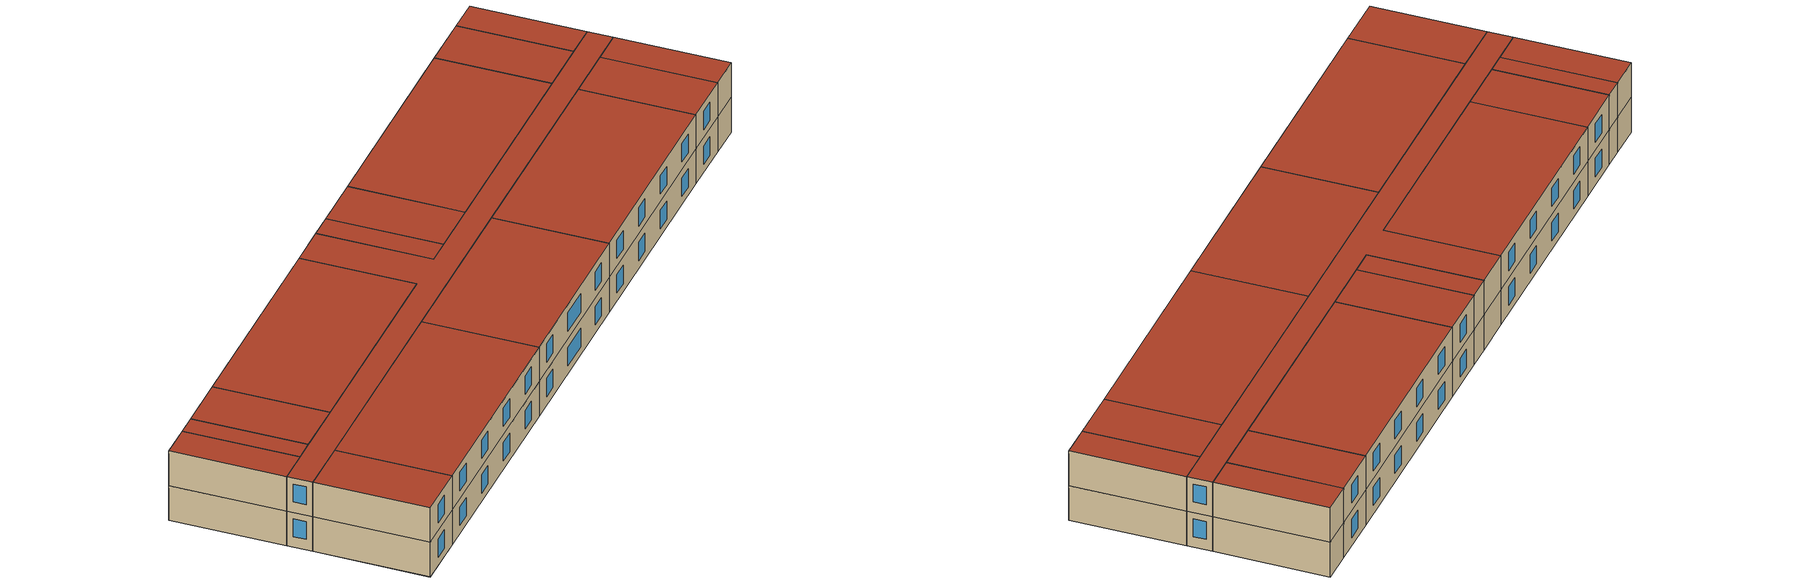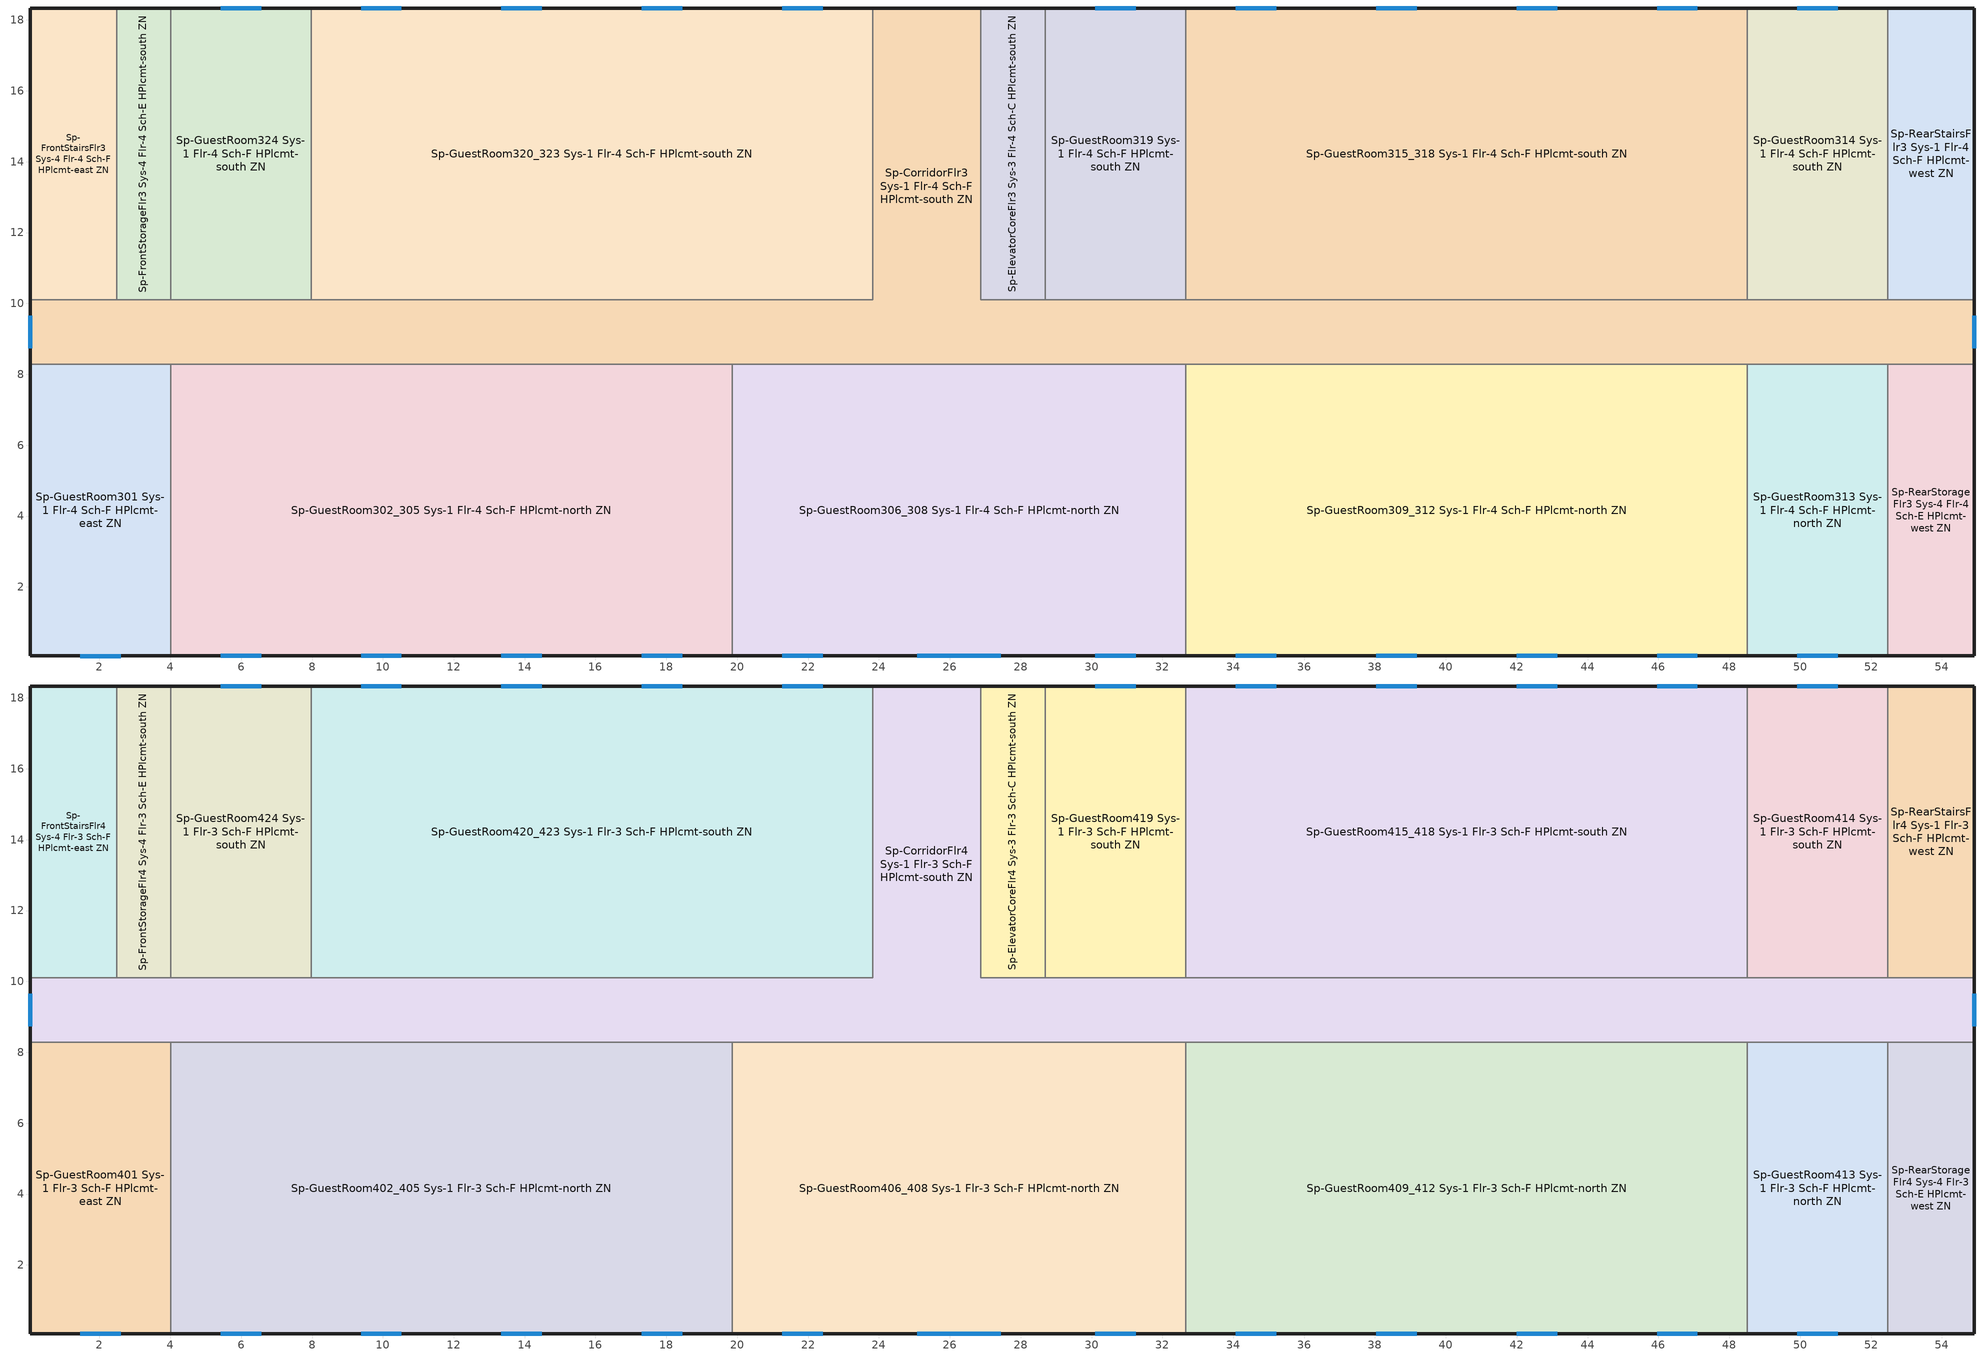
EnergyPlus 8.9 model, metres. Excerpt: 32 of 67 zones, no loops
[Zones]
Sp-CorridorFlr3 Sys-1 Flr-4 Sch-F HPlcmt-south ZN
 floor to Sp-CorridorFlr2 Sys-1 Flr-1 Sch-F HPlcmt-south ZN (Typical Interior Floor): 26.87,18.34 26.87,10.11 54.91,10.11 54.91,8.28 0.05,8.28 0.05,10.11 23.82,10.11 23.82,18.34 z6.1
 wall outside (Customized opaque construction {e6e2df6b-4ef9-4d29-8b31-d1e53eb258e2} to conductance of 0.247): 0.05,10.11 0.05,8.28 / 54.91,8.28 54.91,10.11 / 26.87,18.34 23.82,18.34 z6.1:8.84
 wall to Sp-RearStairsFlr3 Sys-1 Flr-4 Sch-F HPlcmt-west ZN (Typical Interior Wall): 54.91,10.11 52.47,10.11 z6.1:8.84
 wall to Sp-GuestRoom320_323 Sys-1 Flr-4 Sch-F HPlcmt-south ZN (Typical Interior Wall): 23.82,18.34 23.82,10.11 7.97,10.11 z6.1:8.84
 wall to Sp-GuestRoom324 Sys-1 Flr-4 Sch-F HPlcmt-south ZN (Typical Interior Wall): 7.97,10.11 4.01,10.11 z6.1:8.84
 wall to Sp-FrontStorageFlr3 Sys-4 Flr-4 Sch-E HPlcmt-south ZN (Typical Interior Wall): 4.01,10.11 2.49,10.11 z6.1:8.84
 wall to Sp-FrontStairsFlr3 Sys-4 Flr-4 Sch-F HPlcmt-east ZN (Typical Interior Wall): 2.49,10.11 0.05,10.11 z6.1:8.84
 wall to Sp-GuestRoom301 Sys-1 Flr-4 Sch-F HPlcmt-east ZN (Typical Interior Wall): 0.05,8.28 4.01,8.28 z6.1:8.84
 wall to Sp-GuestRoom302_305 Sys-1 Flr-4 Sch-F HPlcmt-north ZN (Typical Interior Wall): 4.01,8.28 19.86,8.28 z6.1:8.84
 wall to Sp-GuestRoom306_308 Sys-1 Flr-4 Sch-F HPlcmt-north ZN (Typical Interior Wall): 19.86,8.28 32.66,8.28 z6.1:8.84
 wall to Sp-GuestRoom309_312 Sys-1 Flr-4 Sch-F HPlcmt-north ZN (Typical Interior Wall): 32.66,8.28 48.51,8.28 z6.1:8.84
 wall to Sp-GuestRoom313 Sys-1 Flr-4 Sch-F HPlcmt-north ZN (Typical Interior Wall): 48.51,8.28 52.47,8.28 z6.1:8.84
 wall to Sp-RearStorageFlr3 Sys-4 Flr-4 Sch-E HPlcmt-west ZN (Typical Interior Wall): 52.47,8.28 54.91,8.28 z6.1:8.84
 wall to Sp-GuestRoom314 Sys-1 Flr-4 Sch-F HPlcmt-south ZN (Typical Interior Wall): 52.47,10.11 48.51,10.11 z6.1:8.84
 wall to Sp-GuestRoom315_318 Sys-1 Flr-4 Sch-F HPlcmt-south ZN (Typical Interior Wall): 48.51,10.11 32.66,10.11 z6.1:8.84
 wall to Sp-GuestRoom319 Sys-1 Flr-4 Sch-F HPlcmt-south ZN (Typical Interior Wall): 32.66,10.11 28.7,10.11 z6.1:8.84
 wall to Sp-ElevatorCoreFlr3 Sys-3 Flr-4 Sch-C HPlcmt-south ZN (Typical Interior Wall): 28.7,10.11 26.87,10.11 26.87,18.34 z6.1:8.84
 window (Customized Fenestration: cond=0.220 tvis=0.220 tsol=0.232): 0.05,9.66 0.05,8.73 / 54.91,8.73 54.91,9.66 z6.94:8.36
Sp-ElevatorCoreFlr3 Sys-3 Flr-4 Sch-C HPlcmt-south ZN
 floor to Sp-ElevatorCoreFlr2 Sys-3 Flr-1 Sch-C HPlcmt-south ZN (Typical Interior Floor): 28.7,18.34 28.7,10.11 26.87,10.11 26.87,18.34 z6.1
 wall outside (Customized opaque construction {e6e2df6b-4ef9-4d29-8b31-d1e53eb258e2} to conductance of 0.247): 28.7,18.34 26.87,18.34 z6.1:8.84
 wall to Sp-GuestRoom319 Sys-1 Flr-4 Sch-F HPlcmt-south ZN (Typical Interior Wall): 28.7,10.11 28.7,18.34 z6.1:8.84
Sp-FrontStairsFlr3 Sys-4 Flr-4 Sch-F HPlcmt-east ZN
 floor to Sp-FrontStairsFlr2 Sys-4 Flr-1 Sch-F HPlcmt-east ZN (Typical Interior Floor): 2.49,18.34 2.49,10.11 0.05,10.11 0.05,18.34 z6.1
 wall outside (Customized opaque construction {e6e2df6b-4ef9-4d29-8b31-d1e53eb258e2} to conductance of 0.247): 2.49,18.34 0.05,18.34 0.05,10.11 z6.1:8.84
 wall to Sp-FrontStorageFlr3 Sys-4 Flr-4 Sch-E HPlcmt-south ZN (Typical Interior Wall): 2.49,10.11 2.49,18.34 z6.1:8.84
Sp-FrontStorageFlr3 Sys-4 Flr-4 Sch-E HPlcmt-south ZN
 floor to Sp-FrontStorageFlr2 Sys-4 Flr-1 Sch-E HPlcmt-south ZN (Typical Interior Floor): 4.01,18.34 4.01,10.11 2.49,10.11 2.49,18.34 z6.1
 wall outside (Customized opaque construction {e6e2df6b-4ef9-4d29-8b31-d1e53eb258e2} to conductance of 0.247): 4.01,18.34 2.49,18.34 z6.1:8.84
 wall to Sp-GuestRoom324 Sys-1 Flr-4 Sch-F HPlcmt-south ZN (Typical Interior Wall): 4.01,10.11 4.01,18.34 z6.1:8.84
Sp-GuestRoom301 Sys-1 Flr-4 Sch-F HPlcmt-east ZN
 floor to Sp-GuestRoom201 Sys-1 Flr-1 Sch-F HPlcmt-east ZN (Typical Interior Floor): 4.01,8.28 4.01,0.05 0.05,0.05 0.05,8.28 z6.1
 wall outside (Customized opaque construction {e6e2df6b-4ef9-4d29-8b31-d1e53eb258e2} to conductance of 0.247): 0.05,8.28 0.05,0.05 4.01,0.05 z6.1:8.84
 wall to Sp-GuestRoom302_305 Sys-1 Flr-4 Sch-F HPlcmt-north ZN (Typical Interior Wall): 4.01,0.05 4.01,8.28 z6.1:8.84
 window (Customized Fenestration: cond=0.220 tvis=0.220 tsol=0.232): 1.46,0.05 2.6,0.05 z6.75:8.19
Sp-GuestRoom302_305 Sys-1 Flr-4 Sch-F HPlcmt-north ZN
 floor to Sp-GuestRoom202_205 Sys-1 Flr-1 Sch-F HPlcmt-north ZN (Typical Interior Floor): 19.86,8.28 19.86,0.05 4.01,0.05 4.01,8.28 z6.1
 wall outside (Customized opaque construction {e6e2df6b-4ef9-4d29-8b31-d1e53eb258e2} to conductance of 0.247): 4.01,0.05 19.86,0.05 z6.1:8.84
 wall to Sp-GuestRoom306_308 Sys-1 Flr-4 Sch-F HPlcmt-north ZN (Typical Interior Wall): 19.86,0.05 19.86,8.28 z6.1:8.84
 window (Customized Fenestration: cond=0.220 tvis=0.220 tsol=0.232): 5.42,0.05 6.56,0.05 / 9.39,0.05 10.52,0.05 / 13.35,0.05 14.49,0.05 / 17.31,0.05 18.45,0.05 z6.75:8.19
Sp-GuestRoom306_308 Sys-1 Flr-4 Sch-F HPlcmt-north ZN
 floor to Sp-GuestRoom206_208 Sys-1 Flr-1 Sch-F HPlcmt-north ZN (Typical Interior Floor): 32.66,8.28 32.66,0.05 19.86,0.05 19.86,8.28 z6.1
 wall outside (Customized opaque construction {e6e2df6b-4ef9-4d29-8b31-d1e53eb258e2} to conductance of 0.247): 19.86,0.05 32.66,0.05 z6.1:8.84
 wall to Sp-GuestRoom309_312 Sys-1 Flr-4 Sch-F HPlcmt-north ZN (Typical Interior Wall): 32.66,0.05 32.66,8.28 z6.1:8.84
 window (Customized Fenestration: cond=0.220 tvis=0.220 tsol=0.232): 21.27,0.05 22.41,0.05 / 25.08,0.05 27.44,0.05 / 30.11,0.05 31.25,0.05 z6.75:8.19
Sp-GuestRoom309_312 Sys-1 Flr-4 Sch-F HPlcmt-north ZN
 floor to Sp-GuestRoom209_212 Sys-1 Flr-1 Sch-F HPlcmt-north ZN (Typical Interior Floor): 48.51,8.28 48.51,0.05 32.66,0.05 32.66,8.28 z6.1
 wall outside (Customized opaque construction {e6e2df6b-4ef9-4d29-8b31-d1e53eb258e2} to conductance of 0.247): 32.66,0.05 48.51,0.05 z6.1:8.84
 wall to Sp-GuestRoom313 Sys-1 Flr-4 Sch-F HPlcmt-north ZN (Typical Interior Wall): 48.51,0.05 48.51,8.28 z6.1:8.84
 window (Customized Fenestration: cond=0.220 tvis=0.220 tsol=0.232): 34.07,0.05 35.21,0.05 / 38.04,0.05 39.18,0.05 / 42,0.05 43.14,0.05 / 45.96,0.05 47.1,0.05 z6.75:8.19
Sp-GuestRoom313 Sys-1 Flr-4 Sch-F HPlcmt-north ZN
 floor to Sp-GuestRoom213 Sys-1 Flr-1 Sch-F HPlcmt-north ZN (Typical Interior Floor): 52.47,8.28 52.47,0.05 48.51,0.05 48.51,8.28 z6.1
 wall outside (Customized opaque construction {e6e2df6b-4ef9-4d29-8b31-d1e53eb258e2} to conductance of 0.247): 48.51,0.05 52.47,0.05 z6.1:8.84
 wall to Sp-RearStorageFlr3 Sys-4 Flr-4 Sch-E HPlcmt-west ZN (Typical Interior Wall): 52.47,0.05 52.47,8.28 z6.1:8.84
 window (Customized Fenestration: cond=0.220 tvis=0.220 tsol=0.232): 49.92,0.05 51.06,0.05 z6.75:8.19
Sp-GuestRoom314 Sys-1 Flr-4 Sch-F HPlcmt-south ZN
 floor to Sp-GuestRoom214 Sys-1 Flr-1 Sch-F HPlcmt-south ZN (Typical Interior Floor): 52.47,18.34 52.47,10.11 48.51,10.11 48.51,18.34 z6.1
 wall outside (Customized opaque construction {e6e2df6b-4ef9-4d29-8b31-d1e53eb258e2} to conductance of 0.247): 52.47,18.34 48.51,18.34 z6.1:8.84
 wall to Sp-RearStairsFlr3 Sys-1 Flr-4 Sch-F HPlcmt-west ZN (Typical Interior Wall): 52.47,10.11 52.47,18.34 z6.1:8.84
 wall to Sp-GuestRoom315_318 Sys-1 Flr-4 Sch-F HPlcmt-south ZN (Typical Interior Wall): 48.51,18.34 48.51,10.11 z6.1:8.84
 window (Customized Fenestration: cond=0.220 tvis=0.220 tsol=0.232): 51.06,18.34 49.92,18.34 z6.75:8.19
Sp-GuestRoom315_318 Sys-1 Flr-4 Sch-F HPlcmt-south ZN
 floor to Sp-GuestRoom215_218 Sys-1 Flr-1 Sch-F HPlcmt-south ZN (Typical Interior Floor): 48.51,18.34 48.51,10.11 32.66,10.11 32.66,18.34 z6.1
 wall outside (Customized opaque construction {e6e2df6b-4ef9-4d29-8b31-d1e53eb258e2} to conductance of 0.247): 48.51,18.34 32.66,18.34 z6.1:8.84
 wall to Sp-GuestRoom319 Sys-1 Flr-4 Sch-F HPlcmt-south ZN (Typical Interior Wall): 32.66,18.34 32.66,10.11 z6.1:8.84
 window (Customized Fenestration: cond=0.220 tvis=0.220 tsol=0.232): 47.1,18.34 45.96,18.34 / 43.14,18.34 42,18.34 / 39.18,18.34 38.04,18.34 / 35.21,18.34 34.07,18.34 z6.75:8.19
Sp-GuestRoom319 Sys-1 Flr-4 Sch-F HPlcmt-south ZN
 floor to Sp-GuestRoom219 Sys-1 Flr-1 Sch-F HPlcmt-south ZN (Typical Interior Floor): 32.66,18.34 32.66,10.11 28.7,10.11 28.7,18.34 z6.1
 wall outside (Customized opaque construction {e6e2df6b-4ef9-4d29-8b31-d1e53eb258e2} to conductance of 0.247): 32.66,18.34 28.7,18.34 z6.1:8.84
 window (Customized Fenestration: cond=0.220 tvis=0.220 tsol=0.232): 31.25,18.34 30.11,18.34 z6.75:8.19
Sp-GuestRoom320_323 Sys-1 Flr-4 Sch-F HPlcmt-south ZN
 floor to Sp-GuestRoom220_223 Sys-1 Flr-1 Sch-F HPlcmt-south ZN (Typical Interior Floor): 23.82,18.34 23.82,10.11 7.97,10.11 7.97,18.34 z6.1
 wall outside (Customized opaque construction {e6e2df6b-4ef9-4d29-8b31-d1e53eb258e2} to conductance of 0.247): 23.82,18.34 7.97,18.34 z6.1:8.84
 wall to Sp-GuestRoom324 Sys-1 Flr-4 Sch-F HPlcmt-south ZN (Typical Interior Wall): 7.97,18.34 7.97,10.11 z6.1:8.84
 window (Customized Fenestration: cond=0.220 tvis=0.220 tsol=0.232): 22.41,18.34 21.27,18.34 / 18.45,18.34 17.31,18.34 / 14.49,18.34 13.35,18.34 / 10.52,18.34 9.39,18.34 z6.75:8.19
Sp-GuestRoom324 Sys-1 Flr-4 Sch-F HPlcmt-south ZN
 floor to Sp-GuestRoom224 Sys-1 Flr-1 Sch-F HPlcmt-south ZN (Typical Interior Floor): 7.97,18.34 7.97,10.11 4.01,10.11 4.01,18.34 z6.1
 wall outside (Customized opaque construction {e6e2df6b-4ef9-4d29-8b31-d1e53eb258e2} to conductance of 0.247): 7.97,18.34 4.01,18.34 z6.1:8.84
 window (Customized Fenestration: cond=0.220 tvis=0.220 tsol=0.232): 6.56,18.34 5.42,18.34 z6.75:8.19
Sp-RearStairsFlr3 Sys-1 Flr-4 Sch-F HPlcmt-west ZN
 floor to Sp-RearStairsFlr2 Sys-1 Flr-1 Sch-F HPlcmt-west ZN (Typical Interior Floor): 54.91,18.34 54.91,10.11 52.47,10.11 52.47,18.34 z6.1
 wall outside (Customized opaque construction {e6e2df6b-4ef9-4d29-8b31-d1e53eb258e2} to conductance of 0.247): 54.91,10.11 54.91,18.34 52.47,18.34 z6.1:8.84
Sp-RearStorageFlr3 Sys-4 Flr-4 Sch-E HPlcmt-west ZN
 floor to Sp-RearStorageFlr2 Sys-4 Flr-1 Sch-E HPlcmt-west ZN (Typical Interior Floor): 54.91,8.28 54.91,0.05 52.47,0.05 52.47,8.28 z6.1
 wall outside (Customized opaque construction {e6e2df6b-4ef9-4d29-8b31-d1e53eb258e2} to conductance of 0.247): 52.47,0.05 54.91,0.05 54.91,8.28 z6.1:8.84
Sp-CorridorFlr4 Sys-1 Flr-3 Sch-F HPlcmt-south ZN
 floor to Sp-CorridorFlr3 Sys-1 Flr-4 Sch-F HPlcmt-south ZN (Typical Interior Floor): 26.87,18.34 26.87,10.11 54.91,10.11 54.91,8.28 0.05,8.28 0.05,10.11 23.82,10.11 23.82,18.34 z8.84
 wall outside (Customized opaque construction {e6e2df6b-4ef9-4d29-8b31-d1e53eb258e2} to conductance of 0.247): 0.05,10.11 0.05,8.28 / 54.91,8.28 54.91,10.11 / 26.87,18.34 23.82,18.34 z8.84:11.58
 wall to Sp-RearStairsFlr4 Sys-1 Flr-3 Sch-F HPlcmt-west ZN (Typical Interior Wall): 54.91,10.11 52.47,10.11 z8.84:11.58
 wall to Sp-GuestRoom420_423 Sys-1 Flr-3 Sch-F HPlcmt-south ZN (Typical Interior Wall): 23.82,18.34 23.82,10.11 7.97,10.11 z8.84:11.58
 wall to Sp-GuestRoom424 Sys-1 Flr-3 Sch-F HPlcmt-south ZN (Typical Interior Wall): 7.97,10.11 4.01,10.11 z8.84:11.58
 wall to Sp-FrontStorageFlr4 Sys-4 Flr-3 Sch-E HPlcmt-south ZN (Typical Interior Wall): 4.01,10.11 2.49,10.11 z8.84:11.58
 wall to Sp-FrontStairsFlr4 Sys-4 Flr-3 Sch-F HPlcmt-east ZN (Typical Interior Wall): 2.49,10.11 0.05,10.11 z8.84:11.58
 wall to Sp-GuestRoom401 Sys-1 Flr-3 Sch-F HPlcmt-east ZN (Typical Interior Wall): 0.05,8.28 4.01,8.28 z8.84:11.58
 wall to Sp-GuestRoom402_405 Sys-1 Flr-3 Sch-F HPlcmt-north ZN (Typical Interior Wall): 4.01,8.28 19.86,8.28 z8.84:11.58
 wall to Sp-GuestRoom406_408 Sys-1 Flr-3 Sch-F HPlcmt-north ZN (Typical Interior Wall): 19.86,8.28 32.66,8.28 z8.84:11.58
 wall to Sp-GuestRoom409_412 Sys-1 Flr-3 Sch-F HPlcmt-north ZN (Typical Interior Wall): 32.66,8.28 48.51,8.28 z8.84:11.58
 wall to Sp-GuestRoom413 Sys-1 Flr-3 Sch-F HPlcmt-north ZN (Typical Interior Wall): 48.51,8.28 52.47,8.28 z8.84:11.58
 wall to Sp-RearStorageFlr4 Sys-4 Flr-3 Sch-E HPlcmt-west ZN (Typical Interior Wall): 52.47,8.28 54.91,8.28 z8.84:11.58
 wall to Sp-GuestRoom414 Sys-1 Flr-3 Sch-F HPlcmt-south ZN (Typical Interior Wall): 52.47,10.11 48.51,10.11 z8.84:11.58
 wall to Sp-GuestRoom415_418 Sys-1 Flr-3 Sch-F HPlcmt-south ZN (Typical Interior Wall): 48.51,10.11 32.66,10.11 z8.84:11.58
 wall to Sp-GuestRoom419 Sys-1 Flr-3 Sch-F HPlcmt-south ZN (Typical Interior Wall): 32.66,10.11 28.7,10.11 z8.84:11.58
 wall to Sp-ElevatorCoreFlr4 Sys-3 Flr-3 Sch-C HPlcmt-south ZN (Typical Interior Wall): 28.7,10.11 26.87,10.11 26.87,18.34 z8.84:11.58
 window (Customized Fenestration: cond=0.220 tvis=0.220 tsol=0.232): 0.05,9.66 0.05,8.73 / 54.91,8.73 54.91,9.66 z9.68:11.1
 roof outside (Customized opaque construction {d01e7451-8476-493e-bf15-f30236d424ad} to conductance of 0.183): 54.91,8.28 54.91,10.11 26.87,10.11 26.87,18.34 23.82,18.34 23.82,10.11 0.05,10.11 0.05,8.28 z11.58
Sp-ElevatorCoreFlr4 Sys-3 Flr-3 Sch-C HPlcmt-south ZN
 floor to Sp-ElevatorCoreFlr3 Sys-3 Flr-4 Sch-C HPlcmt-south ZN (Typical Interior Floor): 28.7,18.34 28.7,10.11 26.87,10.11 26.87,18.34 z8.84
 wall outside (Customized opaque construction {e6e2df6b-4ef9-4d29-8b31-d1e53eb258e2} to conductance of 0.247): 28.7,18.34 26.87,18.34 z8.84:11.58
 wall to Sp-GuestRoom419 Sys-1 Flr-3 Sch-F HPlcmt-south ZN (Typical Interior Wall): 28.7,10.11 28.7,18.34 z8.84:11.58
 roof outside (Customized opaque construction {d01e7451-8476-493e-bf15-f30236d424ad} to conductance of 0.183): 28.7,10.11 28.7,18.34 26.87,18.34 26.87,10.11 z11.58
Sp-FrontStairsFlr4 Sys-4 Flr-3 Sch-F HPlcmt-east ZN
 floor to Sp-FrontStairsFlr3 Sys-4 Flr-4 Sch-F HPlcmt-east ZN (Typical Interior Floor): 2.49,18.34 2.49,10.11 0.05,10.11 0.05,18.34 z8.84
 wall outside (Customized opaque construction {e6e2df6b-4ef9-4d29-8b31-d1e53eb258e2} to conductance of 0.247): 2.49,18.34 0.05,18.34 0.05,10.11 z8.84:11.58
 wall to Sp-FrontStorageFlr4 Sys-4 Flr-3 Sch-E HPlcmt-south ZN (Typical Interior Wall): 2.49,10.11 2.49,18.34 z8.84:11.58
 roof outside (Customized opaque construction {d01e7451-8476-493e-bf15-f30236d424ad} to conductance of 0.183): 2.49,10.11 2.49,18.34 0.05,18.34 0.05,10.11 z11.58
Sp-FrontStorageFlr4 Sys-4 Flr-3 Sch-E HPlcmt-south ZN
 floor to Sp-FrontStorageFlr3 Sys-4 Flr-4 Sch-E HPlcmt-south ZN (Typical Interior Floor): 4.01,18.34 4.01,10.11 2.49,10.11 2.49,18.34 z8.84
 wall outside (Customized opaque construction {e6e2df6b-4ef9-4d29-8b31-d1e53eb258e2} to conductance of 0.247): 4.01,18.34 2.49,18.34 z8.84:11.58
 wall to Sp-GuestRoom424 Sys-1 Flr-3 Sch-F HPlcmt-south ZN (Typical Interior Wall): 4.01,10.11 4.01,18.34 z8.84:11.58
 roof outside (Customized opaque construction {d01e7451-8476-493e-bf15-f30236d424ad} to conductance of 0.183): 4.01,10.11 4.01,18.34 2.49,18.34 2.49,10.11 z11.58
Sp-GuestRoom401 Sys-1 Flr-3 Sch-F HPlcmt-east ZN
 floor to Sp-GuestRoom301 Sys-1 Flr-4 Sch-F HPlcmt-east ZN (Typical Interior Floor): 4.01,8.28 4.01,0.05 0.05,0.05 0.05,8.28 z8.84
 wall outside (Customized opaque construction {e6e2df6b-4ef9-4d29-8b31-d1e53eb258e2} to conductance of 0.247): 0.05,8.28 0.05,0.05 4.01,0.05 z8.84:11.58
 wall to Sp-GuestRoom402_405 Sys-1 Flr-3 Sch-F HPlcmt-north ZN (Typical Interior Wall): 4.01,0.05 4.01,8.28 z8.84:11.58
 window (Customized Fenestration: cond=0.220 tvis=0.220 tsol=0.232): 1.46,0.05 2.6,0.05 z9.49:10.93
 roof outside (Customized opaque construction {d01e7451-8476-493e-bf15-f30236d424ad} to conductance of 0.183): 4.01,0.05 4.01,8.28 0.05,8.28 0.05,0.05 z11.58
Sp-GuestRoom402_405 Sys-1 Flr-3 Sch-F HPlcmt-north ZN
 floor to Sp-GuestRoom302_305 Sys-1 Flr-4 Sch-F HPlcmt-north ZN (Typical Interior Floor): 19.86,8.28 19.86,0.05 4.01,0.05 4.01,8.28 z8.84
 wall outside (Customized opaque construction {e6e2df6b-4ef9-4d29-8b31-d1e53eb258e2} to conductance of 0.247): 4.01,0.05 19.86,0.05 z8.84:11.58
 wall to Sp-GuestRoom406_408 Sys-1 Flr-3 Sch-F HPlcmt-north ZN (Typical Interior Wall): 19.86,0.05 19.86,8.28 z8.84:11.58
 window (Customized Fenestration: cond=0.220 tvis=0.220 tsol=0.232): 5.42,0.05 6.56,0.05 / 9.39,0.05 10.52,0.05 / 13.35,0.05 14.49,0.05 / 17.31,0.05 18.45,0.05 z9.49:10.93
 roof outside (Customized opaque construction {d01e7451-8476-493e-bf15-f30236d424ad} to conductance of 0.183): 19.86,0.05 19.86,8.28 4.01,8.28 4.01,0.05 z11.58
Sp-GuestRoom406_408 Sys-1 Flr-3 Sch-F HPlcmt-north ZN
 floor to Sp-GuestRoom306_308 Sys-1 Flr-4 Sch-F HPlcmt-north ZN (Typical Interior Floor): 32.66,8.28 32.66,0.05 19.86,0.05 19.86,8.28 z8.84
 wall outside (Customized opaque construction {e6e2df6b-4ef9-4d29-8b31-d1e53eb258e2} to conductance of 0.247): 19.86,0.05 32.66,0.05 z8.84:11.58
 wall to Sp-GuestRoom409_412 Sys-1 Flr-3 Sch-F HPlcmt-north ZN (Typical Interior Wall): 32.66,0.05 32.66,8.28 z8.84:11.58
 window (Customized Fenestration: cond=0.220 tvis=0.220 tsol=0.232): 21.27,0.05 22.41,0.05 / 30.11,0.05 31.25,0.05 / 25.08,0.05 27.44,0.05 z9.49:10.93
 roof outside (Customized opaque construction {d01e7451-8476-493e-bf15-f30236d424ad} to conductance of 0.183): 32.66,0.05 32.66,8.28 19.86,8.28 19.86,0.05 z11.58
Sp-GuestRoom409_412 Sys-1 Flr-3 Sch-F HPlcmt-north ZN
 floor to Sp-GuestRoom309_312 Sys-1 Flr-4 Sch-F HPlcmt-north ZN (Typical Interior Floor): 48.51,8.28 48.51,0.05 32.66,0.05 32.66,8.28 z8.84
 wall outside (Customized opaque construction {e6e2df6b-4ef9-4d29-8b31-d1e53eb258e2} to conductance of 0.247): 32.66,0.05 48.51,0.05 z8.84:11.58
 wall to Sp-GuestRoom413 Sys-1 Flr-3 Sch-F HPlcmt-north ZN (Typical Interior Wall): 48.51,0.05 48.51,8.28 z8.84:11.58
 window (Customized Fenestration: cond=0.220 tvis=0.220 tsol=0.232): 34.07,0.05 35.21,0.05 / 38.04,0.05 39.18,0.05 / 42,0.05 43.14,0.05 / 45.96,0.05 47.1,0.05 z9.49:10.93
 roof outside (Customized opaque construction {d01e7451-8476-493e-bf15-f30236d424ad} to conductance of 0.183): 48.51,0.05 48.51,8.28 32.66,8.28 32.66,0.05 z11.58
Sp-GuestRoom413 Sys-1 Flr-3 Sch-F HPlcmt-north ZN
 floor to Sp-GuestRoom313 Sys-1 Flr-4 Sch-F HPlcmt-north ZN (Typical Interior Floor): 52.47,8.28 52.47,0.05 48.51,0.05 48.51,8.28 z8.84
 wall outside (Customized opaque construction {e6e2df6b-4ef9-4d29-8b31-d1e53eb258e2} to conductance of 0.247): 48.51,0.05 52.47,0.05 z8.84:11.58
 wall to Sp-RearStorageFlr4 Sys-4 Flr-3 Sch-E HPlcmt-west ZN (Typical Interior Wall): 52.47,0.05 52.47,8.28 z8.84:11.58
 window (Customized Fenestration: cond=0.220 tvis=0.220 tsol=0.232): 49.92,0.05 51.06,0.05 z9.49:10.93
 roof outside (Customized opaque construction {d01e7451-8476-493e-bf15-f30236d424ad} to conductance of 0.183): 52.47,0.05 52.47,8.28 48.51,8.28 48.51,0.05 z11.58
Sp-GuestRoom414 Sys-1 Flr-3 Sch-F HPlcmt-south ZN
 floor to Sp-GuestRoom314 Sys-1 Flr-4 Sch-F HPlcmt-south ZN (Typical Interior Floor): 52.47,18.34 52.47,10.11 48.51,10.11 48.51,18.34 z8.84
 wall outside (Customized opaque construction {e6e2df6b-4ef9-4d29-8b31-d1e53eb258e2} to conductance of 0.247): 52.47,18.34 48.51,18.34 z8.84:11.58
 wall to Sp-RearStairsFlr4 Sys-1 Flr-3 Sch-F HPlcmt-west ZN (Typical Interior Wall): 52.47,10.11 52.47,18.34 z8.84:11.58
 wall to Sp-GuestRoom415_418 Sys-1 Flr-3 Sch-F HPlcmt-south ZN (Typical Interior Wall): 48.51,18.34 48.51,10.11 z8.84:11.58
 window (Customized Fenestration: cond=0.220 tvis=0.220 tsol=0.232): 51.06,18.34 49.92,18.34 z9.49:10.93
 roof outside (Customized opaque construction {d01e7451-8476-493e-bf15-f30236d424ad} to conductance of 0.183): 52.47,10.11 52.47,18.34 48.51,18.34 48.51,10.11 z11.58
Sp-GuestRoom415_418 Sys-1 Flr-3 Sch-F HPlcmt-south ZN
 floor to Sp-GuestRoom315_318 Sys-1 Flr-4 Sch-F HPlcmt-south ZN (Typical Interior Floor): 48.51,18.34 48.51,10.11 32.66,10.11 32.66,18.34 z8.84
 wall outside (Customized opaque construction {e6e2df6b-4ef9-4d29-8b31-d1e53eb258e2} to conductance of 0.247): 48.51,18.34 32.66,18.34 z8.84:11.58
 wall to Sp-GuestRoom419 Sys-1 Flr-3 Sch-F HPlcmt-south ZN (Typical Interior Wall): 32.66,18.34 32.66,10.11 z8.84:11.58
 window (Customized Fenestration: cond=0.220 tvis=0.220 tsol=0.232): 47.1,18.34 45.96,18.34 / 43.14,18.34 42,18.34 / 39.18,18.34 38.04,18.34 / 35.21,18.34 34.07,18.34 z9.49:10.93
 roof outside (Customized opaque construction {d01e7451-8476-493e-bf15-f30236d424ad} to conductance of 0.183): 48.51,10.11 48.51,18.34 32.66,18.34 32.66,10.11 z11.58
Sp-GuestRoom419 Sys-1 Flr-3 Sch-F HPlcmt-south ZN
 floor to Sp-GuestRoom319 Sys-1 Flr-4 Sch-F HPlcmt-south ZN (Typical Interior Floor): 32.66,18.34 32.66,10.11 28.7,10.11 28.7,18.34 z8.84
 wall outside (Customized opaque construction {e6e2df6b-4ef9-4d29-8b31-d1e53eb258e2} to conductance of 0.247): 32.66,18.34 28.7,18.34 z8.84:11.58
 window (Customized Fenestration: cond=0.220 tvis=0.220 tsol=0.232): 31.25,18.34 30.11,18.34 z9.49:10.93
 roof outside (Customized opaque construction {d01e7451-8476-493e-bf15-f30236d424ad} to conductance of 0.183): 32.66,10.11 32.66,18.34 28.7,18.34 28.7,10.11 z11.58
Sp-GuestRoom420_423 Sys-1 Flr-3 Sch-F HPlcmt-south ZN
 floor to Sp-GuestRoom320_323 Sys-1 Flr-4 Sch-F HPlcmt-south ZN (Typical Interior Floor): 23.82,18.34 23.82,10.11 7.97,10.11 7.97,18.34 z8.84
 wall outside (Customized opaque construction {e6e2df6b-4ef9-4d29-8b31-d1e53eb258e2} to conductance of 0.247): 23.82,18.34 7.97,18.34 z8.84:11.58
 wall to Sp-GuestRoom424 Sys-1 Flr-3 Sch-F HPlcmt-south ZN (Typical Interior Wall): 7.97,18.34 7.97,10.11 z8.84:11.58
 window (Customized Fenestration: cond=0.220 tvis=0.220 tsol=0.232): 22.41,18.34 21.27,18.34 / 18.45,18.34 17.31,18.34 / 14.49,18.34 13.35,18.34 / 10.52,18.34 9.39,18.34 z9.49:10.93
 roof outside (Customized opaque construction {d01e7451-8476-493e-bf15-f30236d424ad} to conductance of 0.183): 23.82,10.11 23.82,18.34 7.97,18.34 7.97,10.11 z11.58
Sp-GuestRoom424 Sys-1 Flr-3 Sch-F HPlcmt-south ZN
 floor to Sp-GuestRoom324 Sys-1 Flr-4 Sch-F HPlcmt-south ZN (Typical Interior Floor): 7.97,18.34 7.97,10.11 4.01,10.11 4.01,18.34 z8.84
 wall outside (Customized opaque construction {e6e2df6b-4ef9-4d29-8b31-d1e53eb258e2} to conductance of 0.247): 7.97,18.34 4.01,18.34 z8.84:11.58
 window (Customized Fenestration: cond=0.220 tvis=0.220 tsol=0.232): 6.56,18.34 5.42,18.34 z9.49:10.93
 roof outside (Customized opaque construction {d01e7451-8476-493e-bf15-f30236d424ad} to conductance of 0.183): 7.97,10.11 7.97,18.34 4.01,18.34 4.01,10.11 z11.58
Sp-RearStairsFlr4 Sys-1 Flr-3 Sch-F HPlcmt-west ZN
 floor to Sp-RearStairsFlr3 Sys-1 Flr-4 Sch-F HPlcmt-west ZN (Typical Interior Floor): 54.91,18.34 54.91,10.11 52.47,10.11 52.47,18.34 z8.84
 wall outside (Customized opaque construction {e6e2df6b-4ef9-4d29-8b31-d1e53eb258e2} to conductance of 0.247): 54.91,10.11 54.91,18.34 52.47,18.34 z8.84:11.58
 roof outside (Customized opaque construction {d01e7451-8476-493e-bf15-f30236d424ad} to conductance of 0.183): 54.91,10.11 54.91,18.34 52.47,18.34 52.47,10.11 z11.58
Sp-RearStorageFlr4 Sys-4 Flr-3 Sch-E HPlcmt-west ZN
 floor to Sp-RearStorageFlr3 Sys-4 Flr-4 Sch-E HPlcmt-west ZN (Typical Interior Floor): 54.91,8.28 54.91,0.05 52.47,0.05 52.47,8.28 z8.84
 wall outside (Customized opaque construction {e6e2df6b-4ef9-4d29-8b31-d1e53eb258e2} to conductance of 0.247): 52.47,0.05 54.91,0.05 54.91,8.28 z8.84:11.58
 roof outside (Customized opaque construction {d01e7451-8476-493e-bf15-f30236d424ad} to conductance of 0.183): 54.91,0.05 54.91,8.28 52.47,8.28 52.47,0.05 z11.58
[Building]
NECB 2011-SmallHotel-NECB HDD Method-CAN_PQ_Montreal.Intl.AP.716270_CWEC.epw created: 2017-06-30 16:45:23 +0000: North Axis {deg}=180; Terrain=Suburbs; Loads Convergence Tolerance Value=0.04; Temperature Convergence Tolerance Value {deltaC}=0.4; Solar Distribution=FullExterior; Maximum Number of Warmup Days=25; Minimum Number of Warmup Days=6
[Site:Location]
Montreal-Trudeau Intl AP: Latitude {deg}=45.471; Longitude {deg}=-73.741; Time Zone {hr}=-5; Elevation {m}=36
[SizingPeriod:DesignDay] Day of Month=21; Dry-Bulb Temperature Range Modifier Type=DefaultMultipliers; Humidity Condition Type=Wetbulb; Barometric Pressure {Pa}=100893; Rain Indicator=No; Snow Indicator=No; Daylight Saving Time Indicator=No
Name | Month | Day Type | Maximum Dry-Bulb Temperature {C} | Daily Dry-Bulb Temperature Range {deltaC} | Wetbulb or DewPoint at Maximum Dry-Bulb {C} | Wind Speed {m/s} | Wind Direction {deg} | Solar Model Indicator | ASHRAE Clear Sky Optical Depth for Beam Irradiance (taub) | ASHRAE Clear Sky Optical Depth for Diffuse Irradiance (taud) | Sky Clearness
Montreal Int'l Ann Clg .4% Condns DB=>MWB | 7 | SummerDesignDay | 30 | 9.3 | 22.1 | 4.9 | 220 | ASHRAETau | 0.465 | 1.966
Montreal Int'l Ann Clg .4% Condns WB=>MDB | 7 | SummerDesignDay | 28.1 | 9.3 | 23.2 | 4.9 | 220 | ASHRAETau | 0.465 | 1.966
Montreal Int'l Ann Htg 99.6% Condns DB | 1 | WinterDesignDay | -23.7 | 0 | -23.7 | 3.9 | 260 | ASHRAEClearSky |  |  | 0
[Site:GroundTemperature:BuildingSurface]
19.527, 19.502, 19.536, 19.598, 20.002, 21.64, 22.225, 22.375, 21.449, 20.121, 19.802, 19.633
[Site:WaterMainsTemperature]
Calculation Method=Correlation; Annual Average Outdoor Air Temperature {C}=6.25; Maximum Difference In Monthly Average Outdoor Air Temperatures {deltaC}=30.2
[Material] Thermal Absorptance=0.9
Name | Roughness | Thickness {m} | Conductivity {W/m-K} | Density {kg/m3} | Specific Heat {J/kg-K} | Solar Absorptance | Visible Absorptance
1/2IN Gypsum 1 | Smooth | 0.0127 | 0.16 | 784.9 | 830 | 0.4 | 0.4
100mm Normalweight concrete floor | MediumSmooth | 0.1016 | 2.31 | 2322 | 832 | 0.7 | 0.7
1IN Stucco 1 | Smooth | 0.0253 | 0.6918 | 1858 | 837 | 0.7 | 0.92
8IN CONCRETE HW RefBldg 1 | Rough | 0.2032 | 1.311 | 2240 | 836.8 | 0.7 | 0.7
G01 13mm gypsum board | Smooth | 0.0127 | 0.16 | 800 | 1090 | 0.7 | 0.5
Metal Roof Surface 1 | Smooth | 0.0008 | 45.28 | 7824 | 500 | 0.7 | 0.7
[Material:NoMass] Thermal Absorptance=0.9; Solar Absorptance=0.7
Name | Roughness | Thermal Resistance {m2-K/W} | Visible Absorptance
CP02 CARPET PAD | VeryRough | 0.21648 | 0.8
Typical Insulation R-10.11 1 | Smooth | 3.77764 | 0.7
Typical Insulation R-19.63 1 | Smooth | 5.46446 | 0.7
[WindowMaterial:SimpleGlazingSystem]
Customized Fenestration:: cond=0.220 tvis=0.220 tsol=0.232: U-Factor {W/m2-K}=2.2; Solar Heat Gain Coefficient=0.6; Visible Transmittance=0.21
[Construction]
Customized Fenestration: cond=0.220 tvis=0.220 tsol=0.232: Customized Fenestration:: cond=0.220 tvis=0.220 tsol=0.232
Customized opaque construction {d01e7451-8476-493e-bf15-f30236d424ad} to conductance of 0.183: Metal Roof Surface 1, Typical Insulation R-19.63 1
Customized opaque construction {e6e2df6b-4ef9-4d29-8b31-d1e53eb258e2} to conductance of 0.247: 1IN Stucco 1, 8IN CONCRETE HW RefBldg 1, Typical Insulation R-10.11 1, 1/2IN Gypsum 1
Typical Interior Floor: 100mm Normalweight concrete floor, CP02 CARPET PAD
Typical Interior Wall: G01 13mm gypsum board, G01 13mm gypsum board
[Zone]
Sp-CorridorFlr3 Sys-1 Flr-4 Sch-F HPlcmt-south ZN; Sp-CorridorFlr4 Sys-1 Flr-3 Sch-F HPlcmt-south ZN; Sp-ElevatorCoreFlr3 Sys-3 Flr-4 Sch-C HPlcmt-south ZN; Sp-ElevatorCoreFlr4 Sys-3 Flr-3 Sch-C HPlcmt-south ZN; Sp-FrontStairsFlr3 Sys-4 Flr-4 Sch-F HPlcmt-east ZN; Sp-FrontStairsFlr4 Sys-4 Flr-3 Sch-F HPlcmt-east ZN; Sp-FrontStorageFlr3 Sys-4 Flr-4 Sch-E HPlcmt-south ZN; Sp-FrontStorageFlr4 Sys-4 Flr-3 Sch-E HPlcmt-south ZN; Sp-GuestRoom301 Sys-1 Flr-4 Sch-F HPlcmt-east ZN; Sp-GuestRoom302_305 Sys-1 Flr-4 Sch-F HPlcmt-north ZN; Sp-GuestRoom306_308 Sys-1 Flr-4 Sch-F HPlcmt-north ZN; Sp-GuestRoom309_312 Sys-1 Flr-4 Sch-F HPlcmt-north ZN; Sp-GuestRoom313 Sys-1 Flr-4 Sch-F HPlcmt-north ZN; Sp-GuestRoom314 Sys-1 Flr-4 Sch-F HPlcmt-south ZN; Sp-GuestRoom315_318 Sys-1 Flr-4 Sch-F HPlcmt-south ZN; Sp-GuestRoom319 Sys-1 Flr-4 Sch-F HPlcmt-south ZN; Sp-GuestRoom320_323 Sys-1 Flr-4 Sch-F HPlcmt-south ZN; Sp-GuestRoom324 Sys-1 Flr-4 Sch-F HPlcmt-south ZN; Sp-GuestRoom401 Sys-1 Flr-3 Sch-F HPlcmt-east ZN; Sp-GuestRoom402_405 Sys-1 Flr-3 Sch-F HPlcmt-north ZN; Sp-GuestRoom406_408 Sys-1 Flr-3 Sch-F HPlcmt-north ZN; Sp-GuestRoom409_412 Sys-1 Flr-3 Sch-F HPlcmt-north ZN; Sp-GuestRoom413 Sys-1 Flr-3 Sch-F HPlcmt-north ZN; Sp-GuestRoom414 Sys-1 Flr-3 Sch-F HPlcmt-south ZN; Sp-GuestRoom415_418 Sys-1 Flr-3 Sch-F HPlcmt-south ZN; Sp-GuestRoom419 Sys-1 Flr-3 Sch-F HPlcmt-south ZN; Sp-GuestRoom420_423 Sys-1 Flr-3 Sch-F HPlcmt-south ZN; Sp-GuestRoom424 Sys-1 Flr-3 Sch-F HPlcmt-south ZN; Sp-RearStairsFlr3 Sys-1 Flr-4 Sch-F HPlcmt-west ZN; Sp-RearStairsFlr4 Sys-1 Flr-3 Sch-F HPlcmt-west ZN; Sp-RearStorageFlr3 Sys-4 Flr-4 Sch-E HPlcmt-west ZN; Sp-RearStorageFlr4 Sys-4 Flr-3 Sch-E HPlcmt-west ZN
[ZoneInfiltration:DesignFlowRate] Schedule=Always On Discrete; Design Flow Rate Calculation Method=Flow/ExteriorArea; Flow per Exterior Surface Area {m3/s-m2}=0.00025; Constant Term Coefficient=0; Temperature Term Coefficient=0; Velocity Term Coefficient=0.224; Velocity Squared Term Coefficient=0
Name | Zone or ZoneList
CorridorFlr3 Infiltration | Sp-CorridorFlr3 Sys-1 Flr-4 Sch-F HPlcmt-south ZN
CorridorFlr4 Infiltration | Sp-CorridorFlr4 Sys-1 Flr-3 Sch-F HPlcmt-south ZN
ElevatorCoreFlr3 Infiltration | Sp-ElevatorCoreFlr3 Sys-3 Flr-4 Sch-C HPlcmt-south ZN
ElevatorCoreFlr4 Infiltration | Sp-ElevatorCoreFlr4 Sys-3 Flr-3 Sch-C HPlcmt-south ZN
FrontStairsFlr3 Infiltration | Sp-FrontStairsFlr3 Sys-4 Flr-4 Sch-F HPlcmt-east ZN
FrontStairsFlr4 Infiltration | Sp-FrontStairsFlr4 Sys-4 Flr-3 Sch-F HPlcmt-east ZN
FrontStorageFlr3 Infiltration | Sp-FrontStorageFlr3 Sys-4 Flr-4 Sch-E HPlcmt-south ZN
FrontStorageFlr4 Infiltration | Sp-FrontStorageFlr4 Sys-4 Flr-3 Sch-E HPlcmt-south ZN
GuestRoom301 Infiltration | Sp-GuestRoom301 Sys-1 Flr-4 Sch-F HPlcmt-east ZN
GuestRoom302_305 Infiltration | Sp-GuestRoom302_305 Sys-1 Flr-4 Sch-F HPlcmt-north ZN
GuestRoom306_308 Infiltration | Sp-GuestRoom306_308 Sys-1 Flr-4 Sch-F HPlcmt-north ZN
GuestRoom309_312 Infiltration | Sp-GuestRoom309_312 Sys-1 Flr-4 Sch-F HPlcmt-north ZN
GuestRoom313 Infiltration | Sp-GuestRoom313 Sys-1 Flr-4 Sch-F HPlcmt-north ZN
GuestRoom314 Infiltration | Sp-GuestRoom314 Sys-1 Flr-4 Sch-F HPlcmt-south ZN
GuestRoom315_318 Infiltration | Sp-GuestRoom315_318 Sys-1 Flr-4 Sch-F HPlcmt-south ZN
GuestRoom319 Infiltration | Sp-GuestRoom319 Sys-1 Flr-4 Sch-F HPlcmt-south ZN
GuestRoom320_323 Infiltration | Sp-GuestRoom320_323 Sys-1 Flr-4 Sch-F HPlcmt-south ZN
GuestRoom324 Infiltration | Sp-GuestRoom324 Sys-1 Flr-4 Sch-F HPlcmt-south ZN
GuestRoom401 Infiltration | Sp-GuestRoom401 Sys-1 Flr-3 Sch-F HPlcmt-east ZN
GuestRoom402_405 Infiltration | Sp-GuestRoom402_405 Sys-1 Flr-3 Sch-F HPlcmt-north ZN
GuestRoom406_408 Infiltration | Sp-GuestRoom406_408 Sys-1 Flr-3 Sch-F HPlcmt-north ZN
GuestRoom409_412 Infiltration | Sp-GuestRoom409_412 Sys-1 Flr-3 Sch-F HPlcmt-north ZN
GuestRoom413 Infiltration | Sp-GuestRoom413 Sys-1 Flr-3 Sch-F HPlcmt-north ZN
GuestRoom414 Infiltration | Sp-GuestRoom414 Sys-1 Flr-3 Sch-F HPlcmt-south ZN
GuestRoom415_418 Infiltration | Sp-GuestRoom415_418 Sys-1 Flr-3 Sch-F HPlcmt-south ZN
GuestRoom419 Infiltration | Sp-GuestRoom419 Sys-1 Flr-3 Sch-F HPlcmt-south ZN
GuestRoom420_423 Infiltration | Sp-GuestRoom420_423 Sys-1 Flr-3 Sch-F HPlcmt-south ZN
GuestRoom424 Infiltration | Sp-GuestRoom424 Sys-1 Flr-3 Sch-F HPlcmt-south ZN
RearStairsFlr3 Infiltration | Sp-RearStairsFlr3 Sys-1 Flr-4 Sch-F HPlcmt-west ZN
RearStairsFlr4 Infiltration | Sp-RearStairsFlr4 Sys-1 Flr-3 Sch-F HPlcmt-west ZN
RearStorageFlr3 Infiltration | Sp-RearStorageFlr3 Sys-4 Flr-4 Sch-E HPlcmt-west ZN
RearStorageFlr4 Infiltration | Sp-RearStorageFlr4 Sys-4 Flr-3 Sch-E HPlcmt-west ZN
[Schedule:Constant]
Always On Discrete: Hourly Value=1
